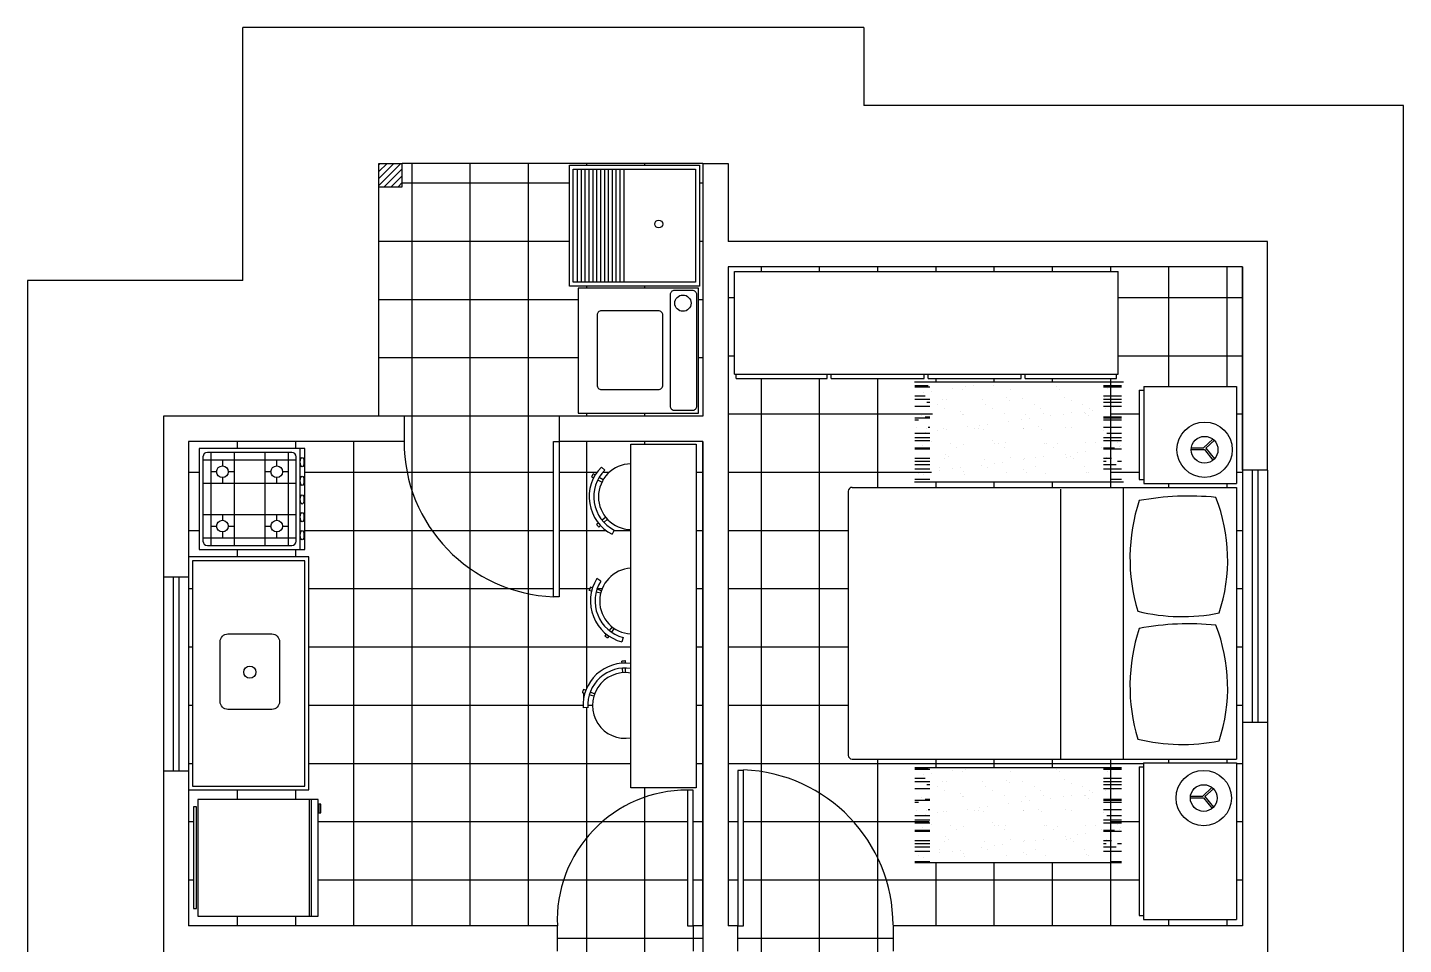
# Model space of a CAD drawing. Extents: x 374.2 to 444.1, y -26.3 to 30.2.
# Drawn here: x 427.095 to 430.64, y -14.2 to -11.838 of the extents above; entities that cross this region are included whole.
import ezdxf

# ---------------------------------------------------------------- set-up
doc = ezdxf.new("R2010")
doc.units = 0
doc.header["$LTSCALE"] = 20
doc.header["$MEASUREMENT"] = 0
doc.layers.get('0').update_dxf_attribs({"linetype": 'CONTINUOUS'})
doc.layers.get('DEFPOINTS').update_dxf_attribs({"linetype": 'CONTINUOUS'})
for name, color, linetype in [('CONCRETO', 5, 'CONTINUOUS'), ('COTA', 244, 'CONTINUOUS'), ('EQUIPAMENTOS', 1, 'CONTINUOUS'), ('JANELA', 5, 'CONTINUOUS'), ('PAREDE', 7, 'CONTINUOUS'), ('PILAR', 1, 'CONTINUOUS'), ('PISO', 30, 'CONTINUOUS'), ('PORTA', 1, 'CONTINUOUS'), ('PORTA2', 30, 'CONTINUOUS'), ('VISTAP', 244, 'CONTINUOUS')]:
    doc.layers.add(name, color=color, linetype=linetype)

# ---------------------------------------------------------------- blocks, each defined once
blk = doc.blocks.new('*X61')
at = {"color": 0, "linetype": 'Continuous'}
for p, q in [((422.3493, -6.8646), (422.4623, -6.7515)), ((422.3493, -6.8292), (422.4269, -6.7515)), ((422.3493, -6.7938), (422.3916, -6.7515)), ((422.3493, -6.7585), (422.3562, -6.7515)), ((422.3776, -6.8715), (422.4693, -6.7799)), ((422.413, -6.8715), (422.4693, -6.8153)), ((422.4484, -6.8715), (422.4693, -6.8506))]:
    blk.add_line(p, q, dxfattribs=at)
blk = doc.blocks.new('*X133')
at = {"color": 0}
for p, q in [((19.764, 63.5524), (19.764, 63.6286)), ((19.8176, 63.5524), (19.8176, 63.6286)), ((19.84, 63.5524), (19.84, 63.6286)), ((19.8568, 63.5524), (19.8568, 63.6286)), ((19.8712, 63.5524), (19.8712, 63.6286)), ((19.92, 63.5524), (19.92, 63.6286)), ((19.9248, 63.5524), (19.9248, 63.6286)), ((19.9632, 63.5524), (19.9632, 63.6286)), ((19.9784, 63.5524), (19.9784, 63.6286)), ((20, 63.5524), (20, 63.6286)), ((20.0696, 63.6104), (20.0696, 63.6286)), ((20.08, 63.5524), (20.08, 63.6286)), ((20.1392, 63.5524), (20.1392, 63.6286)), ((20.176, 63.5524), (20.176, 63.6286)), ((20.1928, 63.576), (20.1928, 63.6286)), ((20.24, 63.5524), (20.24, 63.6286)), ((20.2464, 63.56), (20.2464, 63.6286)), ((20.032, 63.5524), (20.032, 63.56)), ((20.0856, 63.5524), (20.0856, 63.576)), ((20.16, 63.5524), (20.16, 63.568)), ((19.764, 62.564), (19.764, 62.616)), ((19.8176, 62.564), (19.8176, 62.6568)), ((19.84, 62.592), (19.84, 62.6568)), ((19.8568, 62.644), (19.8568, 62.6568)), ((19.8712, 62.616), (19.8712, 62.6568)), ((19.92, 62.564), (19.92, 62.6568)), ((19.9248, 62.6), (19.9248, 62.6568)), ((19.9632, 62.564), (19.9632, 62.6568)), ((19.9784, 62.564), (19.9784, 62.6568)), ((20, 62.564), (20, 62.64)), ((20.032, 62.564), (20.032, 62.6568)), ((20.0696, 62.564), (20.0696, 62.6568)), ((20.08, 62.564), (20.08, 62.6568)), ((20.0856, 62.564), (20.0856, 62.6568)), ((20.1392, 62.564), (20.1392, 62.6568)), ((20.16, 62.564), (20.16, 62.6568)), ((20.176, 62.564), (20.176, 62.6568)), ((20.1928, 62.564), (20.1928, 62.6568)), ((20.24, 62.564), (20.24, 62.6568)), ((20.2464, 62.564), (20.2464, 62.6568)), ((19.8568, 62.564), (19.8568, 62.584))]:
    blk.add_line(p, q, dxfattribs=at)
blk = doc.blocks.new('*X132')
at = {"color": 0}
for p, q in [((19.7956, 63.6098), (19.7956, 63.6098)), ((20.0307, 63.6205), (20.0307, 63.6205)), ((20.2497, 63.5999), (20.2497, 63.5999)), ((19.7873, 63.5847), (19.7873, 63.5847)), ((19.9414, 63.5898), (19.9414, 63.5898)), ((20.0073, 63.5749), (20.0073, 63.5749)), ((20.028, 63.5689), (20.028, 63.5689)), ((20.0956, 63.5948), (20.0956, 63.5948)), ((20.2133, 63.5836), (20.2133, 63.5836)), ((19.8786, 62.6421), (19.8786, 62.6421)), ((19.9233, 62.6398), (19.9233, 62.6398)), ((20.0182, 62.6555), (20.0182, 62.6555)), ((20.0327, 62.6471), (20.0327, 62.6471)), ((20.1293, 62.6485), (20.1293, 62.6485)), ((20.1347, 62.6068), (20.1347, 62.6068)), ((20.1869, 62.6522), (20.1869, 62.6522)), ((20.2301, 62.637), (20.2301, 62.637)), ((19.9318, 62.5747), (19.9318, 62.5747)), ((19.9409, 62.5711), (19.9409, 62.5711)), ((19.9544, 62.5859), (19.9544, 62.5859)), ((20.0298, 62.5724), (20.0298, 62.5724)), ((20.2386, 62.579), (20.2386, 62.579))]:
    blk.add_line(p, q, dxfattribs=at)
blk = doc.blocks.new('*X131')
at = {"color": 0}
for p, q in [((19.9578, 63.5409), (19.9578, 63.5409)), ((20.2188, 63.542), (20.2188, 63.542)), ((19.8099, 63.5011), (19.8099, 63.5011)), ((19.8277, 63.5043), (19.8277, 63.5043)), ((19.8701, 63.4768), (19.8701, 63.4768)), ((19.8805, 63.4566), (19.8805, 63.4566)), ((19.894, 63.4713), (19.894, 63.4713)), ((20.0159, 63.5098), (20.0159, 63.5098)), ((20.0213, 63.4682), (20.0213, 63.4682)), ((20.0242, 63.4819), (20.0242, 63.4819)), ((20.1295, 63.4783), (20.1295, 63.4783)), ((20.151, 63.5121), (20.151, 63.5121)), ((20.1782, 63.4644), (20.1782, 63.4644)), ((20.1784, 63.4869), (20.1784, 63.4869)), ((19.8184, 63.4361), (19.8184, 63.4361)), ((19.8239, 63.3944), (19.8239, 63.3944)), ((19.9291, 63.4137), (19.9291, 63.4137)), ((19.9506, 63.4474), (19.9506, 63.4474)), ((20.0982, 63.3854), (20.0982, 63.3854)), ((20.1145, 63.3948), (20.1145, 63.3948)), ((20.2331, 63.4333), (20.2331, 63.4333)), ((19.7899, 63.3753), (19.7899, 63.3753)), ((19.8075, 63.3769), (19.8075, 63.3769)), ((19.9441, 63.3804), (19.9441, 63.3804)), ((20.0285, 63.3198), (20.0285, 63.3198)), ((20.0356, 63.3595), (20.0356, 63.3595)), ((20.101, 63.3801), (20.101, 63.3801)), ((20.2288, 63.3844), (20.2288, 63.3844)), ((20.2416, 63.3683), (20.2416, 63.3683)), ((20.2471, 63.3266), (20.2471, 63.3266)), ((19.8281, 63.2551), (19.8281, 63.2551)), ((19.8382, 63.2858), (19.8382, 63.2858)), ((19.8691, 63.2722), (19.8691, 63.2722)), ((20.0232, 63.2772), (20.0232, 63.2772)), ((20.028, 63.3004), (20.028, 63.3004)), ((20.0442, 63.2945), (20.0442, 63.2945)), ((20.0497, 63.2529), (20.0497, 63.2529)), ((20.1514, 63.2629), (20.1514, 63.2629)), ((20.1774, 63.2823), (20.1774, 63.2823)), ((19.8468, 63.2207), (19.8468, 63.2207)), ((19.8523, 63.1791), (19.8523, 63.1791)), ((19.9507, 63.2161), (19.9507, 63.2161)), ((19.9511, 63.1983), (19.9511, 63.1983)), ((19.9642, 63.2308), (19.9642, 63.2308)), ((20.1299, 63.2292), (20.1299, 63.2292)), ((20.2485, 63.2239), (20.2485, 63.2239)), ((19.7977, 63.1593), (19.7977, 63.1593)), ((19.8777, 63.1365), (19.8777, 63.1365)), ((19.9296, 63.1646), (19.9296, 63.1646)), ((19.9519, 63.1643), (19.9519, 63.1643)), ((20.064, 63.1442), (20.064, 63.1442)), ((20.106, 63.1693), (20.106, 63.1693)), ((20.1712, 63.1396), (20.1712, 63.1396)), ((20.1847, 63.1543), (20.1847, 63.1543)), ((20.2292, 63.1352), (20.2292, 63.1352)), ((19.8005, 63.0521), (19.8005, 63.0521)), ((19.814, 63.0669), (19.814, 63.0669)), ((19.8666, 63.0704), (19.8666, 63.0704)), ((19.8718, 63.0628), (19.8718, 63.0628)), ((20.0259, 63.0678), (20.0259, 63.0678)), ((20.0289, 63.0706), (20.0289, 63.0706)), ((20.0726, 63.0792), (20.0726, 63.0792)), ((20.078, 63.0375), (20.078, 63.0375)), ((20.0982, 63.0599), (20.0982, 63.0599)), ((20.18, 63.0729), (20.18, 63.0729)), ((19.8286, 63.006), (19.8286, 63.006)), ((19.8751, 63.0054), (19.8751, 63.0054)), ((19.8806, 62.9638), (19.8806, 62.9638)), ((19.9509, 62.9597), (19.9509, 62.9597)), ((20.0209, 62.9756), (20.0209, 62.9756)), ((20.0344, 62.9903), (20.0344, 62.9903)), ((20.105, 62.9647), (20.105, 62.9647)), ((20.1304, 62.9801), (20.1304, 62.9801)), ((20.1519, 63.0138), (20.1519, 63.0138)), ((19.7967, 62.9546), (19.7967, 62.9546)), ((19.93, 62.9154), (19.93, 62.9154)), ((19.948, 62.896), (19.948, 62.896)), ((19.9515, 62.9492), (19.9515, 62.9492)), ((20.0923, 62.9289), (20.0923, 62.9289)), ((20.2414, 62.8991), (20.2414, 62.8991)), ((19.8795, 62.8467), (19.8795, 62.8467)), ((19.8842, 62.8264), (19.8842, 62.8264)), ((19.8949, 62.8551), (19.8949, 62.8551)), ((20.0294, 62.8215), (20.0294, 62.8215)), ((20.0337, 62.8518), (20.0337, 62.8518)), ((20.1009, 62.8638), (20.1009, 62.8638)), ((20.1064, 62.8222), (20.1064, 62.8222)), ((20.1684, 62.8194), (20.1684, 62.8194)), ((20.1878, 62.8568), (20.1878, 62.8568)), ((20.2297, 62.8861), (20.2297, 62.8861)), ((19.829, 62.7569), (19.829, 62.7569)), ((19.8707, 62.8116), (19.8707, 62.8116)), ((19.9035, 62.7901), (19.9035, 62.7901)), ((19.909, 62.7484), (19.909, 62.7484)), ((19.9536, 62.7503), (19.9536, 62.7503)), ((20.1046, 62.7498), (20.1046, 62.7498)), ((20.1077, 62.7553), (20.1077, 62.7553)), ((20.1523, 62.7647), (20.1523, 62.7647)), ((19.7977, 62.732), (19.7977, 62.732)), ((19.7994, 62.7452), (19.7994, 62.7452)), ((19.952, 62.7), (19.952, 62.7)), ((20.0911, 62.7351), (20.0911, 62.7351)), ((20.1207, 62.7135), (20.1207, 62.7135)), ((20.1308, 62.7309), (20.1308, 62.7309)), ((19.9305, 62.6663), (19.9305, 62.6663))]:
    blk.add_line(p, q, dxfattribs=at)

msp = doc.modelspace()

# ---------------------------------------------------------------- linework, layer by layer
for p, q in [((428.649, -13.7968), (428.649, -12.9114)), ((428.649, -12.9114), (428.8176, -12.9114)), ((428.5815, -12.9788), (428.573, -12.9704)), ((428.5528, -12.9987), (428.5474, -12.996)), ((428.557, -12.9909), (428.5519, -12.9878)), ((428.5743, -13.0093), (428.5635, -13.004)), ((428.5776, -13.0033), (428.5673, -12.9971)), ((428.5654, -13.1148), (428.5607, -13.1186)), ((428.5841, -13.0998), (428.5747, -13.1073)), ((428.5885, -13.1049), (428.5797, -13.1131)), ((428.571, -13.1213), (428.5666, -13.1255)), ((428.606, -13.1329), (428.6005, -13.1435)), ((428.5714, -13.2643), (428.5613, -13.2579)), ((428.5477, -13.29), (428.5419, -13.2886)), ((428.5501, -13.2815), (428.5444, -13.2796)), ((428.571, -13.2957), (428.5594, -13.2928)), ((428.5729, -13.2891), (428.5615, -13.2853)), ((428.6004, -13.3818), (428.5929, -13.3912)), ((428.6058, -13.3858), (428.5991, -13.3957)), ((428.5854, -13.4006), (428.5817, -13.4053)), ((428.5923, -13.4057), (428.589, -13.4106)), ((428.629, -13.4093), (428.626, -13.4209)), ((428.6266, -13.4762), (428.6261, -13.4702)), ((428.6354, -13.4759), (428.6355, -13.4699)), ((428.6283, -13.5002), (428.6274, -13.4882)), ((428.6352, -13.4999), (428.6353, -13.4879)), ((428.5298, -13.5535), (428.524, -13.5518)), ((428.5325, -13.5453), (428.5269, -13.5432)), ((428.5532, -13.5609), (428.5417, -13.5576)), ((428.5553, -13.5546), (428.5441, -13.5503)), ((428.538, -13.5897), (428.526, -13.5904)), ((428.8176, -13.7968), (428.649, -13.7968))]:
    msp.add_line(p, q)
for centre, radius, start, end in [((428.6501, -13.0469), 0.1086, 135.204, 242.863), ((428.6501, -13.0469), 0.0846, 90.7634, 269.2366), ((428.6501, -13.0469), 0.1146, 148.9837, 153.6496), ((428.6501, -13.0469), 0.0966, 135.204, 242.863), ((428.6501, -13.0469), 0.1146, 218.7259, 223.2743), ((428.6532, -13.3157), 0.1086, 147.846, 255.505), ((428.6532, -13.3157), 0.0846, 92.8832, 267.1168), ((428.6532, -13.3157), 0.1146, 161.6257, 166.2916), ((428.6532, -13.3157), 0.0966, 147.846, 255.505), ((428.6532, -13.3157), 0.1146, 231.368, 235.9163), ((428.6344, -13.5846), 0.1146, 89.4938, 94.1597), ((428.6344, -13.584), 0.1086, 82.3196, 183.3731), ((428.6344, -13.5846), 0.0966, 81.3587, 183.3731), ((428.6344, -13.5846), 0.0846, 80.1216, 279.8784), ((428.6341, -13.5838), 0.1146, 159.236, 163.7843)]:
    msp.add_arc(centre, radius, start, end)
at = {"layer": 'CONCRETO', "color": 244, "linetype": 'Continuous', "ltscale": 0.2}
for p, q in [((429.2495, -11.8383), (427.6495, -11.8383)), ((427.6495, -12.4895), (427.6495, -11.8383)), ((429.2495, -11.8383), (429.2495, -12.0395)), ((430.6395, -12.0395), (429.2495, -12.0395)), ((430.6395, -16.6745), (430.6395, -12.0395)), ((427.6495, -12.4895), (427.0945, -12.4895)), ((427.0945, -12.4895), (427.0945, -16.2495))]:
    msp.add_line(p, q, dxfattribs=at)
at = {"layer": 'COTA', "lineweight": 25}
for p, q in [((429.3793, -12.7513), (429.9179, -12.7513)), ((429.9179, -13.009), (429.3793, -13.009)), ((429.7556, -13.0272), (429.7556, -13.7227)), ((429.9169, -13.0227), (429.9169, -13.7227))]:
    msp.add_line(p, q, dxfattribs=at)
at = {"layer": 'COTA', "color": 7, "lineweight": 25}
msp.add_line((428.8176, -12.9114), (428.8176, -13.7968), dxfattribs=at)
at = {"layer": 'DEFPOINTS', "color": 0, "linetype": 'ByBlock'}
for p in [(428.8345, -12.4545), (430.2895, -12.9845), (430.2895, -12.9845), (428.8995, -13.1045), (430.2245, -13.0995), (430.2245, -13.0995), (430.2245, -14.1503)]:
    msp.add_point(p, dxfattribs=at)
at = {"layer": 'EQUIPAMENTOS', "color": 244, "ltscale": 0.3}
for p, q in [((428.9157, -12.4671), (429.9047, -12.4671)), ((428.9157, -12.7312), (428.9157, -12.4671)), ((429.9047, -12.7312), (429.9047, -12.4671)), ((429.9709, -12.7627), (430.2089, -12.7627)), ((430.2089, -12.7627), (430.2089, -13.0127)), ((429.2089, -13.0327), (429.2089, -13.7127)), ((429.2189, -13.0227), (430.2089, -13.0227)), ((429.9709, -13.0127), (430.2089, -13.0127)), ((430.2089, -13.0227), (430.2089, -13.7227)), ((429.2189, -13.7227), (430.2089, -13.7227)), ((429.9693, -13.7327), (430.2089, -13.7327)), ((430.2089, -13.7327), (430.2089, -14.1358)), ((429.9693, -14.1358), (430.2089, -14.1358))]:
    msp.add_line(p, q, dxfattribs=at)
at = {"layer": 'EQUIPAMENTOS', "color": 7, "ltscale": 0.3}
for p, q in [((428.9157, -12.7312), (429.9047, -12.7312)), ((428.9199, -12.7421), (428.9199, -12.7312)), ((428.9199, -12.7421), (429.1549, -12.7421)), ((429.1549, -12.7421), (429.1549, -12.7312)), ((429.1649, -12.7421), (429.1649, -12.7312)), ((429.1649, -12.7421), (429.4049, -12.7421)), ((429.4049, -12.7421), (429.4049, -12.7312)), ((429.4149, -12.7421), (429.4149, -12.7312)), ((429.4149, -12.7421), (429.6549, -12.7421)), ((429.6549, -12.7421), (429.6549, -12.7312)), ((429.6649, -12.7421), (429.6649, -12.7312)), ((429.6649, -12.7421), (429.8999, -12.7421)), ((429.8999, -12.7421), (429.8999, -12.7312)), ((429.9589, -12.7727), (429.9589, -13.0027)), ((429.9589, -12.7727), (429.9709, -12.7727)), ((429.9709, -12.7627), (429.9709, -13.0127)), ((430.1247, -12.9206), (430.1484, -12.8987)), ((430.1304, -12.9222), (430.1521, -12.9021)), ((430.0935, -12.9206), (430.1247, -12.9206)), ((430.0935, -12.9256), (430.1267, -12.9256)), ((430.1267, -12.9256), (430.1486, -12.9527)), ((430.1304, -12.9222), (430.1523, -12.9493)), ((429.9589, -13.0027), (429.9709, -13.0027)), ((429.3808, -13.7443), (429.9131, -13.7443)), ((429.9589, -13.7427), (429.9693, -13.7427)), ((429.9589, -13.7427), (429.9589, -14.1258)), ((429.9693, -13.7327), (429.9693, -14.1358)), ((430.0912, -13.8178), (430.1224, -13.8178)), ((430.0912, -13.8228), (430.1244, -13.8228)), ((430.1224, -13.8178), (430.1461, -13.7959)), ((430.1244, -13.8228), (430.1463, -13.85)), ((430.1281, -13.8194), (430.1498, -13.7993)), ((430.1281, -13.8194), (430.1499, -13.8466)), ((429.3808, -13.9893), (429.9131, -13.9893)), ((429.9589, -14.1258), (429.9693, -14.1258))]:
    msp.add_line(p, q, dxfattribs=at)
for centre, radius in [((430.1272, -12.9258), 0.0713), ((430.1272, -12.9258), 0.0344), ((430.1249, -13.823), 0.0713), ((430.1249, -13.823), 0.0344)]:
    msp.add_circle(centre, radius, dxfattribs=at)
at = {"layer": 'EQUIPAMENTOS', "color": 244, "ltscale": 0.3}
for centre, start, end in [((429.2189, -13.0327), 90, 180), ((429.2189, -13.7127), 180, 270)]:
    msp.add_arc(centre, 0.01, start, end, dxfattribs=at)
at = {"layer": 'EQUIPAMENTOS', "color": 7, "ltscale": 0.3}
for centre, radius, start, end in [((430.0859, -13.7295), 0.6844, 84.099, 100.7084), ((430.4061, -13.2052), 0.4713, 161.6627, 196.8654), ((429.7474, -13.2091), 0.4392, 341.7922, 21.427), ((430.0698, -12.8734), 0.4824, 256.244, 281.3401), ((430.4061, -13.5345), 0.4713, 161.6627, 196.8654), ((430.0859, -14.0587), 0.6844, 84.099, 100.7084), ((429.7474, -13.5384), 0.4392, 341.7922, 21.427), ((430.0698, -13.2026), 0.4824, 256.244, 281.3401)]:
    msp.add_arc(centre, radius, start, end, dxfattribs=at)
at = {"layer": 'JANELA', "color": 244}
for p, q in [((430.2245, -12.9783), (430.2245, -13.6283)), ((430.2895, -12.9783), (430.2895, -13.6283)), ((427.4445, -13.2542), (427.4445, -13.7542)), ((427.5095, -13.2542), (427.5095, -13.7542))]:
    msp.add_line(p, q, dxfattribs=at)
at = {"layer": 'JANELA', "color": 1}
for p, q in [((430.2495, -12.9783), (430.2495, -13.6283)), ((430.2645, -12.9783), (430.2645, -13.6283)), ((427.4695, -13.2542), (427.4695, -13.7542)), ((427.4845, -13.2542), (427.4845, -13.7542))]:
    msp.add_line(p, q, dxfattribs=at)
at = {"layer": 'JANELA', "color": 30}
for p, q in [((427.5192, -13.2845), (427.5095, -13.2845)), ((427.5192, -13.4345), (427.5095, -13.4345)), ((427.5192, -13.5845), (427.5095, -13.5845)), ((427.5192, -13.7345), (427.5095, -13.7345)), ((427.522, -13.8845), (427.5095, -13.8845)), ((428.8345, -13.8845), (428.8095, -13.8845)), ((428.9245, -13.8845), (428.8995, -13.8845)), ((427.522, -14.0345), (427.5095, -14.0345)), ((428.8345, -14.0345), (428.8095, -14.0345)), ((428.9245, -14.0345), (428.8995, -14.0345))]:
    msp.add_line(p, q, dxfattribs=at)
at = {"layer": 'PAREDE', "color": 30}
for p, q in [((428.5345, -12.1883), (428.5345, -12.1932)), ((428.6845, -12.1883), (428.6845, -12.1932)), ((428.5345, -12.5046), (428.5345, -12.5095)), ((428.6845, -12.5046), (428.6845, -12.5095)), ((428.5345, -12.8318), (428.5345, -12.8395)), ((428.6845, -12.8318), (428.6845, -12.8395)), ((427.6345, -13.8021), (427.6345, -13.8271)), ((427.7845, -13.8021), (427.7845, -13.8271)), ((427.6345, -14.1271), (427.6345, -14.1524)), ((427.7845, -14.1271), (427.7845, -14.1524))]:
    msp.add_line(p, q, dxfattribs=at)
at = {"layer": 'PAREDE'}
for p, q in [((428.8345, -12.1883), (428.8345, -12.8395)), ((428.8345, -12.3895), (428.8345, -12.3895)), ((430.2895, -12.3895), (428.8995, -12.3895)), ((430.2895, -12.9783), (430.2895, -12.3895)), ((428.8995, -12.4545), (428.8995, -14.1524)), ((430.2245, -12.4545), (428.8995, -12.4545)), ((430.2245, -12.9783), (430.2245, -12.4545)), ((430.2245, -12.4545), (430.2245, -12.9783)), ((427.4445, -12.8395), (427.4445, -13.2542)), ((428.0645, -12.8395), (427.4445, -12.8395)), ((428.0645, -12.8395), (428.0645, -12.9045)), ((428.4645, -12.8395), (428.4645, -12.9045)), ((428.8345, -12.8395), (428.4645, -12.8395)), ((427.5095, -12.9045), (427.5095, -13.2542)), ((428.0645, -12.9045), (427.5095, -12.9045)), ((428.8345, -12.9045), (428.4645, -12.9045)), ((428.8345, -12.9045), (428.8345, -14.1524)), ((430.2895, -12.9783), (430.2245, -12.9783)), ((427.5095, -13.2542), (427.4445, -13.2542)), ((430.2895, -13.6283), (430.2245, -13.6283)), ((430.2245, -13.6283), (430.2245, -14.1524)), ((427.4445, -13.7542), (427.4445, -15.8995)), ((427.5095, -13.7542), (427.4445, -13.7542)), ((427.5095, -13.7542), (427.5095, -14.1524)), ((428.4595, -14.1524), (427.5095, -14.1524)), ((428.4595, -14.1524), (428.4595, -14.2174)), ((428.8095, -14.1524), (428.8095, -14.2174)), ((428.8345, -14.1524), (428.8095, -14.1524)), ((428.9245, -14.1524), (428.8995, -14.1524)), ((428.9245, -14.2174), (428.9245, -14.1524)), ((429.3495, -14.1524), (429.3245, -14.1524)), ((429.3245, -14.1524), (429.3245, -14.2174)), ((430.2245, -14.1524), (429.3495, -14.1524)), ((429.3495, -14.1524), (429.3495, -14.1524)), ((429.3495, -14.1524), (429.3495, -14.1524))]:
    msp.add_line(p, q, dxfattribs=at)
at = {"layer": 'PAREDE', "linetype": 'Continuous'}
for p, q in [((428.8345, -12.1883), (428.8995, -12.1883)), ((428.8995, -12.1883), (428.8995, -12.3895)), ((430.2895, -13.6283), (430.2895, -14.6178))]:
    msp.add_line(p, q, dxfattribs=at)
at = {"layer": 'PAREDE', "color": 7, "linetype": 'Continuous'}
msp.add_line((428.8345, -14.1524), (428.8345, -12.9045), dxfattribs=at)
at = {"layer": 'PILAR', "color": 1, "linetype": 'Continuous'}
for p, q in [((427.9995, -12.2483), (427.9995, -12.1883)), ((427.9995, -12.1883), (428.0595, -12.1883)), ((428.0595, -12.2483), (428.0595, -12.1883)), ((427.9995, -12.2483), (428.0595, -12.2483))]:
    msp.add_line(p, q, dxfattribs=at)
at = {"layer": 'PISO'}
for p, q in [((428.8345, -12.1883), (428.0595, -12.1883)), ((428.4906, -12.2395), (428.0595, -12.2395)), ((428.8345, -12.2395), (428.8257, -12.2395)), ((428.4906, -12.3895), (427.9995, -12.3895)), ((428.8345, -12.3895), (428.8257, -12.3895)), ((428.5128, -12.5395), (427.9995, -12.5395)), ((428.8345, -12.5395), (428.8232, -12.5395)), ((428.5128, -12.6895), (427.9995, -12.6895)), ((428.8345, -12.6895), (428.8232, -12.6895)), ((428.4645, -12.8395), (428.0645, -12.8395)), ((428.5276, -13.5645), (428.5276, -13.5529))]:
    msp.add_line(p, q, dxfattribs=at)
at = {"layer": 'PISO', "color": 30}
for p, q in [((428.0845, -12.1883), (428.0845, -14.1524)), ((428.2345, -12.1883), (428.2345, -14.1524)), ((428.3845, -12.1883), (428.3845, -14.1524)), ((428.9845, -12.4545), (428.9845, -12.4671)), ((429.1345, -12.4545), (429.1345, -12.4671)), ((429.2845, -12.4545), (429.2845, -12.4671)), ((429.4345, -12.4545), (429.4345, -12.4671)), ((429.5845, -12.4545), (429.5845, -12.4671)), ((429.7345, -12.4545), (429.7345, -12.4671)), ((429.8845, -12.4545), (429.8845, -12.4671)), ((430.0345, -12.4545), (430.0345, -12.7627)), ((430.1845, -12.4545), (430.1845, -12.7627)), ((428.9157, -12.5345), (428.8995, -12.5345)), ((430.2245, -12.5345), (429.9047, -12.5345)), ((428.9157, -12.6845), (428.8995, -12.6845)), ((430.2245, -12.6845), (429.9047, -12.6845)), ((428.9845, -12.7421), (428.9845, -15.2595)), ((429.1345, -12.7421), (429.1345, -15.2595)), ((429.2845, -12.7421), (429.2845, -13.0227)), ((429.4345, -12.7421), (429.4345, -12.7513)), ((429.5845, -12.7421), (429.5845, -12.7513)), ((429.7345, -12.7421), (429.7345, -12.7513)), ((429.8845, -12.7421), (429.8845, -13.0227)), ((429.426, -12.8345), (428.8995, -12.8345)), ((429.9589, -12.8345), (429.8845, -12.8345)), ((430.2245, -12.8345), (430.2089, -12.8345)), ((427.6345, -12.9045), (427.6345, -12.9226)), ((427.7845, -12.9045), (427.7845, -12.9226)), ((427.9345, -12.9045), (427.9345, -14.1524)), ((427.9345, -12.9045), (427.9345, -14.1524)), ((428.5345, -12.9045), (428.5345, -13.5414)), ((428.6845, -12.9045), (428.6845, -12.9114)), ((428.8345, -12.9045), (428.8345, -14.6674)), ((427.5366, -12.9845), (427.5095, -12.9845)), ((428.4495, -12.9845), (427.8091, -12.9845)), ((428.5612, -12.9845), (428.4645, -12.9845)), ((428.5929, -12.9845), (428.5763, -12.9845)), ((428.8345, -12.9845), (428.8176, -12.9845)), ((429.4235, -12.9845), (428.8995, -12.9845)), ((429.4345, -13.009), (429.4345, -13.0227)), ((429.5845, -13.009), (429.5845, -13.0227)), ((429.7345, -13.009), (429.7345, -13.0227)), ((429.9589, -12.9845), (429.8845, -12.9845)), ((430.2245, -12.9845), (430.2089, -12.9845)), ((430.0345, -13.0127), (430.0345, -13.0227)), ((430.1845, -13.0127), (430.1845, -13.0227)), ((427.5366, -13.1345), (427.5095, -13.1345)), ((428.4495, -13.1345), (427.8091, -13.1345)), ((428.5859, -13.1345), (428.4645, -13.1345)), ((428.649, -13.1345), (428.6052, -13.1345)), ((428.8345, -13.1345), (428.8176, -13.1345)), ((429.2089, -13.1345), (428.8995, -13.1345)), ((430.2245, -13.1345), (430.2089, -13.1345)), ((427.6345, -13.1826), (427.6345, -13.2021)), ((427.7845, -13.1826), (427.7845, -13.2021)), ((428.4495, -13.2845), (427.8192, -13.2845)), ((428.5429, -13.2845), (428.4645, -13.2845)), ((428.5746, -13.2845), (428.5618, -13.2845)), ((428.8345, -13.2845), (428.8176, -13.2845)), ((429.2089, -13.2845), (428.8995, -13.2845)), ((430.2245, -13.2845), (430.2089, -13.2845)), ((428.649, -13.4345), (427.8192, -13.4345)), ((428.8345, -13.4345), (428.8176, -13.4345)), ((429.2089, -13.4345), (428.8995, -13.4345)), ((430.2245, -13.4345), (430.2089, -13.4345)), ((428.5258, -13.5845), (427.8192, -13.5845)), ((428.5345, -13.5899), (428.5345, -14.8924)), ((428.5498, -13.5845), (428.5378, -13.5845)), ((428.8345, -13.5845), (428.8176, -13.5845)), ((429.2089, -13.5845), (428.8995, -13.5845)), ((430.2245, -13.5845), (430.2089, -13.5845)), ((428.649, -13.7345), (427.8192, -13.7345)), ((428.8345, -13.7345), (428.8176, -13.7345)), ((429.9693, -13.7345), (428.8995, -13.7345)), ((429.2845, -13.7227), (429.2845, -15.2595)), ((429.4345, -13.7227), (429.4345, -13.7443)), ((429.5845, -13.7227), (429.5845, -13.7443)), ((429.7345, -13.7227), (429.7345, -13.7443)), ((429.8845, -13.7227), (429.8845, -14.1524)), ((430.0345, -13.7227), (430.0345, -13.7327)), ((430.1845, -13.7227), (430.1845, -13.7327)), ((430.2245, -13.7345), (430.2089, -13.7345)), ((428.6845, -13.7968), (428.6845, -15.0162)), ((428.7945, -13.8845), (427.8437, -13.8845)), ((429.4178, -13.8845), (428.9395, -13.8845)), ((429.9589, -13.8845), (429.8845, -13.8845)), ((430.2245, -13.8845), (430.2089, -13.8845)), ((429.4345, -13.9893), (429.4345, -14.1524)), ((429.5845, -13.9893), (429.5845, -14.1524)), ((429.7345, -13.9893), (429.7345, -14.1524)), ((428.7945, -14.0345), (427.8437, -14.0345)), ((429.9589, -14.0345), (428.9395, -14.0345)), ((430.2245, -14.0345), (430.2089, -14.0345)), ((430.0345, -14.1358), (430.0345, -14.1524)), ((430.1845, -14.1358), (430.1845, -14.1524)), ((428.8345, -14.1845), (428.4595, -14.1845)), ((429.3245, -14.1845), (428.9245, -14.1845))]:
    msp.add_line(p, q, dxfattribs=at)
at = {"layer": 'PISO', "color": 30, "linetype": 'Continuous'}
msp.add_line((427.9995, -12.8395), (427.9995, -12.2483), dxfattribs=at)
at = {"layer": 'PORTA'}
for points in [[(428.4495, -12.9045), (428.4645, -12.9045), (428.4645, -13.3045), (428.4495, -13.3045)], [(428.9395, -13.7524), (428.9245, -13.7524), (428.9245, -14.1524), (428.9395, -14.1524)], [(428.7945, -14.1524), (428.8095, -14.1524), (428.8095, -13.8024), (428.7945, -13.8024)]]:
    msp.add_lwpolyline(points, close=True, dxfattribs=at)
at = {"layer": 'PORTA2'}
for centre, start, end in [((428.4648, -12.9045), 180, 267.8106), ((428.9242, -14.1506), 0, 87.8106)]:
    msp.add_arc(centre, 0.4003, start, end, dxfattribs=at)
at = {"layer": 'PORTA2', "color": 30}
msp.add_arc((428.7945, -14.1377), 0.3353, 90, 182.5089, dxfattribs=at)
at = {"layer": 'VISTAP', "color": 244, "linetype": 'Continuous'}
for p, q in [((428.5006, -12.4946), (428.5006, -12.2032)), ((428.5006, -12.2032), (428.8157, -12.2032)), ((428.5106, -12.2032), (428.5106, -12.4946)), ((428.5206, -12.2032), (428.5206, -12.4946)), ((428.5306, -12.2032), (428.5306, -12.4946)), ((428.5406, -12.2032), (428.5406, -12.4946)), ((428.5506, -12.2032), (428.5506, -12.4946)), ((428.5606, -12.2032), (428.5606, -12.4946)), ((428.5706, -12.2032), (428.5706, -12.4946)), ((428.5806, -12.2032), (428.5806, -12.4946)), ((428.5906, -12.2032), (428.5906, -12.4946)), ((428.6006, -12.2032), (428.6006, -12.4946)), ((428.6106, -12.2032), (428.6106, -12.4946)), ((428.6206, -12.2032), (428.6206, -12.4946)), ((428.6306, -12.2032), (428.6306, -12.4946)), ((428.8157, -12.2032), (428.8157, -12.4946)), ((428.8157, -12.4946), (428.5006, -12.4946)), ((427.5366, -12.9226), (427.5366, -13.1826)), ((427.8091, -12.9226), (427.5366, -12.9226)), ((427.7753, -12.9326), (427.5578, -12.9326)), ((427.5666, -12.9326), (427.5666, -13.1726)), ((427.6266, -12.9326), (427.6266, -13.1726)), ((427.7066, -13.1726), (427.7066, -12.9326)), ((427.7666, -13.1726), (427.7666, -12.9326)), ((427.7966, -13.1826), (427.7966, -12.9226)), ((427.8091, -13.1826), (427.8091, -12.9226)), ((427.5466, -12.9438), (427.5466, -13.1613)), ((427.7866, -12.9526), (427.5466, -12.9526)), ((427.5966, -12.9526), (427.5966, -12.9676)), ((427.7366, -12.9676), (427.7366, -12.9526)), ((427.7866, -13.1613), (427.7866, -12.9438)), ((427.5816, -12.9826), (427.5666, -12.9826)), ((427.5966, -12.9976), (427.5966, -13.0126)), ((427.6266, -12.9826), (427.6116, -12.9826)), ((427.7216, -12.9826), (427.7066, -12.9826)), ((427.7366, -13.0126), (427.7366, -12.9976)), ((427.7666, -12.9826), (427.7516, -12.9826)), ((427.7866, -13.0126), (427.5466, -13.0126)), ((427.5466, -13.0926), (427.7866, -13.0926)), ((427.5966, -13.0926), (427.5966, -13.1076)), ((427.7366, -13.1076), (427.7366, -13.0926)), ((427.5666, -13.1226), (427.5816, -13.1226)), ((427.5966, -13.1376), (427.5966, -13.1526)), ((427.6116, -13.1226), (427.6266, -13.1226)), ((427.7066, -13.1226), (427.7216, -13.1226)), ((427.7366, -13.1526), (427.7366, -13.1376)), ((427.7516, -13.1226), (427.7666, -13.1226)), ((427.5366, -13.1826), (427.8091, -13.1826)), ((427.5466, -13.1526), (427.7866, -13.1526)), ((427.5578, -13.1726), (427.7753, -13.1726)), ((427.8192, -13.2021), (427.5092, -13.2021)), ((427.8192, -13.8021), (427.8192, -13.2021)), ((427.5092, -13.8021), (427.8192, -13.8021)), ((427.8437, -13.8271), (427.5337, -13.8271)), ((427.5337, -13.8271), (427.5337, -14.1271)), ((427.8211, -14.1271), (427.8211, -13.8271)), ((427.8261, -14.1271), (427.8261, -13.8271)), ((427.8437, -14.1271), (427.8437, -13.8271)), ((427.5337, -14.1271), (427.8437, -14.1271))]:
    msp.add_line(p, q, dxfattribs=at)
for points in [[(428.4906, -12.5046), (428.4906, -12.1932), (428.8257, -12.1932), (428.8257, -12.5046)], [(428.8232, -12.8318), (428.8232, -12.5095), (428.5128, -12.5095), (428.5128, -12.8318)], [(427.5192, -13.7921), (427.8092, -13.7921), (427.8092, -13.2121), (427.5192, -13.2121)], [(427.5297, -14.1076), (427.5297, -13.8458), (427.522, -13.8458), (427.522, -14.1076)], [(427.8447, -13.8387), (427.8447, -13.8615), (427.8498, -13.8615), (427.8498, -13.8387)]]:
    msp.add_lwpolyline(points, close=True, dxfattribs=at)
for points in [[(428.818, -12.526), (428.818, -12.814, -0.414214), (428.8067, -12.8252), (428.762, -12.8252, -0.414214), (428.7508, -12.814), (428.7508, -12.526, -0.414214), (428.762, -12.5148), (428.8067, -12.5148, -0.414214)], [(428.5618, -12.5792), (428.5618, -12.7594, 0.414214), (428.573, -12.7707), (428.7199, -12.7707, 0.414214), (428.7312, -12.7594), (428.7312, -12.5792, 0.414214), (428.7199, -12.5679), (428.573, -12.5679, 0.414214)], [(427.7239, -13.5947), (427.6107, -13.5947, -0.414214), (427.5907, -13.5747), (427.5907, -13.4202, -0.414214), (427.6107, -13.4002), (427.7239, -13.4002, -0.414214), (427.7439, -13.4202), (427.7439, -13.5747, -0.414214)]]:
    msp.add_lwpolyline(points, format="xyb", close=True, dxfattribs=at)
for centre, radius in [((428.7208, -12.3444), 0.0101), ((428.783, -12.5483), 0.021), ((427.5966, -12.9826), 0.015), ((427.7366, -12.9826), 0.015), ((427.5966, -13.1226), 0.015), ((427.7366, -13.1226), 0.015), ((427.6673, -13.4988), 0.0155)]:
    msp.add_circle(centre, radius, dxfattribs=at)
for centre, start, end in [((427.5578, -12.9438), 90, 180), ((427.7753, -12.9438), 0, 90), ((427.5578, -13.1613), 180, 270), ((427.7753, -13.1613), 270, 360)]:
    msp.add_arc(centre, 0.0112, start, end, dxfattribs=at)
for centre in [(427.802, -12.9577), (427.802, -13.0057), (427.802, -13.0537), (427.802, -13.0993), (427.802, -13.1461)]:
    msp.add_ellipse(centre, major_axis=(0, 0.012), ratio=0.400522, dxfattribs=at)

# ---------------------------------------------------------------- block references
at = {"layer": 'EQUIPAMENTOS', "color": 7, "ltscale": 0.3, "xscale": 0.5, "yscale": 0.5, "zscale": 0.5, "rotation": 90}
for name, p in [('*X133', (461.1951, -22.8844)), ('*X132', (461.1951, -22.8844)), ('*X131', (461.1951, -22.8844)), ('*X133', (461.1951, -23.8693)), ('*X132', (461.1951, -23.8693)), ('*X131', (461.1951, -23.8693))]:
    msp.add_blockref(name, p, dxfattribs=at)
at = {"layer": 'PILAR', "linetype": 'Continuous', "xscale": 0.5, "yscale": 0.5, "zscale": 0.5}
msp.add_blockref('*X61', (216.8249, -8.8125), dxfattribs=at)

doc.saveas('drawing.dxf')
